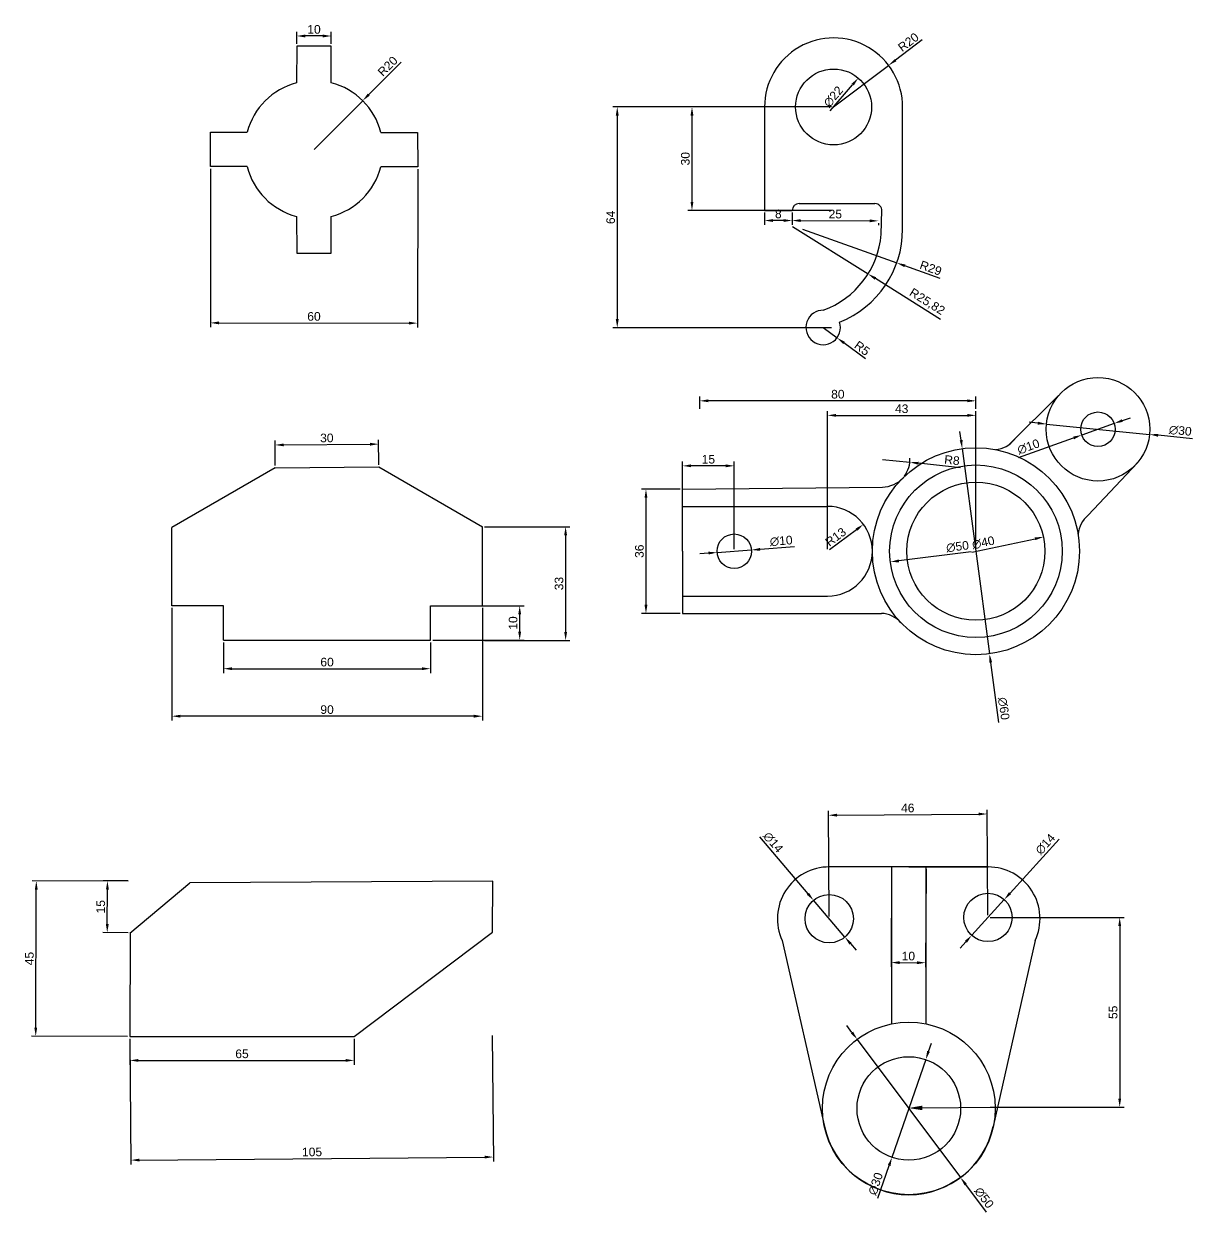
# Model space of a CAD drawing. Header units: millimetres. Extents: x 11680 to 12987, y 5009 to 5634.
# Drawn here: x 12063.1 to 12401.8, y 5283.5 to 5627.9 of the extents above; entities that cross this region are included whole.
import ezdxf
from ezdxf import colors
from ezdxf.entities.mleader import LeaderData, LeaderLine
from ezdxf.math import Vec2, Vec3

# ---------------------------------------------------------------- set-up
doc = ezdxf.new("R2010")
doc.units = ezdxf.units.MM
doc.styles.get("Standard").update_dxf_attribs({"font": 'arial.ttf'})
doc.dimstyles.new('ISO-25', dxfattribs={"dimtxt": 2.5, "dimasz": 2.5, "dimexe": 1.25, "dimexo": 0.625, "dimtad": 1, "dimtxsty": 'Standard', "dimcen": 2.5, "dimadec": 0, "dimazin": 0, "dimtfac": 1, "dimtmove": 0, "dimatfit": 3, "dimfxl": 1, "dimarcsym": 0})

# ---------------------------------------------------------------- blocks, each defined once
blk = doc.blocks.new('*D53')
at = {"color": 0, "lineweight": -2, "transparency": 16777216}
for p, q in [((12142.13, 5622.06), (12142.13, 5625.62)), ((12152.13, 5622.06), (12152.13, 5625.62)), ((12149.63, 5624.37), (12144.63, 5624.37))]:
    blk.add_line(p, q, dxfattribs=at)
at = {"color": 0, "transparency": 16777216}
for points in [[(12144.63, 5624.78), (12144.63, 5623.95), (12142.13, 5624.37)], [(12149.63, 5624.78), (12149.63, 5623.95), (12152.13, 5624.37)]]:
    blk.add_solid(points, dxfattribs=at)
at = {"layer": 'Defpoints', "color": 0, "transparency": 16777216}
for p in [(12142.13, 5624.37), (12142.13, 5621.44), (12152.13, 5621.44)]:
    blk.add_point(p, dxfattribs=at)
at = {"color": 0, "transparency": 16777216, "insert": (12147.13, 5626.27), "char_height": 2.5, "attachment_point": 5}
blk.add_mtext('10', dxfattribs=at)
blk = doc.blocks.new('*D54')
at = {"color": 0, "lineweight": -2, "transparency": 16777216}
for p, q in [((12117.17, 5585.88), (12117.11, 5539.97)), ((12177.17, 5585.81), (12177.11, 5539.9)), ((12119.62, 5541.22), (12174.62, 5541.16))]:
    blk.add_line(p, q, dxfattribs=at)
at = {"color": 0, "transparency": 16777216}
for points in [[(12119.62, 5541.64), (12119.62, 5540.8), (12117.12, 5541.22)], [(12174.62, 5541.57), (12174.62, 5540.74), (12177.12, 5541.15)]]:
    blk.add_solid(points, dxfattribs=at)
at = {"layer": 'Defpoints', "color": 0, "transparency": 16777216}
for p in [(12117.17, 5586.51), (12177.17, 5586.44), (12177.12, 5541.15)]:
    blk.add_point(p, dxfattribs=at)
at = {"color": 0, "transparency": 16777216, "insert": (12147.12, 5543.09), "char_height": 2.5, "attachment_point": 5, "rotation": 359.9339}
blk.add_mtext('60', dxfattribs=at)
blk = doc.blocks.new('*D55')
at = {"color": 0, "lineweight": -2, "transparency": 16777216}
for p, q in [((12172.36, 5616.82), (12162.99, 5607.4)), ((12147.13, 5591.44), (12161.23, 5605.62))]:
    blk.add_line(p, q, dxfattribs=at)
at = {"color": 0, "transparency": 16777216}
blk.add_solid([(12162.7, 5607.69), (12163.29, 5607.1), (12161.23, 5605.62)], dxfattribs=at)
at = {"layer": 'Defpoints', "color": 0, "transparency": 16777216}
for p in [(12161.23, 5605.62), (12147.13, 5591.44)]:
    blk.add_point(p, dxfattribs=at)
at = {"color": 0, "transparency": 16777216, "insert": (12168.47, 5615.6), "char_height": 2.5, "attachment_point": 5, "rotation": 45.1707}
blk.add_mtext('R20', dxfattribs=at)
blk = doc.blocks.new('*D56')
at = {"color": 0, "lineweight": -2, "transparency": 16777216}
for p, q in [((12294.63, 5539.9), (12298.64, 5536.91)), ((12306.91, 5530.76), (12300.65, 5535.42))]:
    blk.add_line(p, q, dxfattribs=at)
at = {"color": 0, "transparency": 16777216}
blk.add_solid([(12300.9, 5535.75), (12300.4, 5535.08), (12298.64, 5536.91)], dxfattribs=at)
at = {"layer": 'Defpoints', "color": 0, "transparency": 16777216}
for p in [(12294.63, 5539.9), (12298.64, 5536.91)]:
    blk.add_point(p, dxfattribs=at)
at = {"color": 0, "transparency": 16777216, "insert": (12305.91, 5533.86), "char_height": 2.5, "attachment_point": 5, "rotation": 323.3467}
blk.add_mtext('R5', dxfattribs=at)
blk = doc.blocks.new('*D57')
at = {"color": 0, "lineweight": -2, "transparency": 16777216}
blk.add_line((12296.64, 5602.64), (12303.15, 5610.26), dxfattribs=at)
at = {"color": 0, "transparency": 16777216}
blk.add_solid([(12302.84, 5610.53), (12303.47, 5609.99), (12304.78, 5612.17)], dxfattribs=at)
at = {"layer": 'Defpoints', "color": 0, "transparency": 16777216}
for p in [(12304.78, 5612.17), (12290.49, 5595.44)]:
    blk.add_point(p, dxfattribs=at)
at = {"color": 0, "transparency": 16777216, "insert": (12297.59, 5606.78), "char_height": 2.5, "attachment_point": 5, "rotation": 49.4983}
blk.add_mtext('∅22', dxfattribs=at)
blk = doc.blocks.new('*D58')
at = {"color": 0, "lineweight": -2, "transparency": 16777216}
for p, q in [((12323.33, 5623.23), (12315.58, 5617.37)), ((12297.63, 5603.8), (12313.59, 5615.86))]:
    blk.add_line(p, q, dxfattribs=at)
at = {"color": 0, "transparency": 16777216}
blk.add_solid([(12315.33, 5617.7), (12315.83, 5617.04), (12313.59, 5615.86)], dxfattribs=at)
at = {"layer": 'Defpoints', "color": 0, "transparency": 16777216}
for p in [(12313.59, 5615.86), (12297.63, 5603.8)]:
    blk.add_point(p, dxfattribs=at)
at = {"color": 0, "transparency": 16777216, "insert": (12319.31, 5622.57), "char_height": 2.5, "attachment_point": 5, "rotation": 37.0935}
blk.add_mtext('R20', dxfattribs=at)
blk = doc.blocks.new('*D59')
at = {"color": 0, "lineweight": -2, "transparency": 16777216}
for p, q in [((12297.01, 5603.8), (12255.37, 5603.8)), ((12256.62, 5601.3), (12256.62, 5576.3)), ((12297.01, 5573.8), (12255.37, 5573.8))]:
    blk.add_line(p, q, dxfattribs=at)
at = {"color": 0, "transparency": 16777216}
for points in [[(12256.2, 5601.3), (12257.03, 5601.3), (12256.62, 5603.8)], [(12256.2, 5576.3), (12257.03, 5576.3), (12256.62, 5573.8)]]:
    blk.add_solid(points, dxfattribs=at)
at = {"layer": 'Defpoints', "color": 0, "transparency": 16777216}
for p in [(12297.63, 5603.8), (12256.62, 5573.8), (12297.63, 5573.8)]:
    blk.add_point(p, dxfattribs=at)
at = {"color": 0, "transparency": 16777216, "insert": (12254.71, 5588.8), "char_height": 2.5, "attachment_point": 5, "rotation": 90}
blk.add_mtext('30', dxfattribs=at)
blk = doc.blocks.new('*D60')
at = {"color": 0, "lineweight": -2, "transparency": 16777216}
for p, q in [((12297.01, 5603.8), (12233.72, 5603.8)), ((12234.97, 5601.3), (12234.97, 5542.3)), ((12297.01, 5539.8), (12233.72, 5539.8))]:
    blk.add_line(p, q, dxfattribs=at)
at = {"color": 0, "transparency": 16777216}
for points in [[(12234.55, 5601.3), (12235.39, 5601.3), (12234.97, 5603.8)], [(12234.55, 5542.3), (12235.39, 5542.3), (12234.97, 5539.8)]]:
    blk.add_solid(points, dxfattribs=at)
at = {"layer": 'Defpoints', "color": 0, "transparency": 16777216}
for p in [(12297.63, 5603.8), (12234.97, 5539.8), (12297.63, 5539.8)]:
    blk.add_point(p, dxfattribs=at)
at = {"color": 0, "transparency": 16777216, "insert": (12233.07, 5571.8), "char_height": 2.5, "attachment_point": 5, "rotation": 90}
blk.add_mtext('64', dxfattribs=at)
blk = doc.blocks.new('*D61')
at = {"color": 0, "lineweight": -2, "transparency": 16777216}
for p, q in [((12277.63, 5573.18), (12277.63, 5569.63)), ((12285.63, 5573.18), (12285.63, 5569.63)), ((12283.13, 5570.88), (12280.13, 5570.88))]:
    blk.add_line(p, q, dxfattribs=at)
at = {"color": 0, "transparency": 16777216}
for points in [[(12280.13, 5571.3), (12280.13, 5570.47), (12277.63, 5570.88)], [(12283.13, 5571.3), (12283.13, 5570.47), (12285.63, 5570.88)]]:
    blk.add_solid(points, dxfattribs=at)
at = {"layer": 'Defpoints', "color": 0, "transparency": 16777216}
for p in [(12277.63, 5573.8), (12285.63, 5573.8), (12277.63, 5570.88)]:
    blk.add_point(p, dxfattribs=at)
at = {"color": 0, "transparency": 16777216, "insert": (12281.63, 5572.79), "char_height": 2.5, "attachment_point": 5}
blk.add_mtext('8', dxfattribs=at)
blk = doc.blocks.new('*D62')
at = {"color": 0, "lineweight": -2, "transparency": 16777216}
for p, q in [((12285.63, 5570.26), (12285.63, 5569.63)), ((12288.13, 5570.87), (12308.13, 5570.8)), ((12310.63, 5570.16), (12310.63, 5569.54))]:
    blk.add_line(p, q, dxfattribs=at)
at = {"color": 0, "transparency": 16777216}
for points in [[(12288.14, 5571.29), (12288.13, 5570.46), (12285.63, 5570.88)], [(12308.14, 5571.21), (12308.13, 5570.38), (12310.63, 5570.79)]]:
    blk.add_solid(points, dxfattribs=at)
at = {"layer": 'Defpoints', "color": 0, "transparency": 16777216}
for p in [(12285.63, 5570.88), (12310.63, 5570.79), (12310.63, 5570.79)]:
    blk.add_point(p, dxfattribs=at)
at = {"color": 0, "transparency": 16777216, "insert": (12298.14, 5572.74), "char_height": 2.5, "attachment_point": 5, "rotation": 359.7759}
blk.add_mtext('25', dxfattribs=at)
blk = doc.blocks.new('*D63')
at = {"color": 0, "lineweight": -2, "transparency": 16777216}
for p, q in [((12288.62, 5568.37), (12315.93, 5558.61)), ((12328.55, 5554.09), (12318.28, 5557.77))]:
    blk.add_line(p, q, dxfattribs=at)
at = {"color": 0, "transparency": 16777216}
blk.add_solid([(12318.42, 5558.16), (12318.14, 5557.37), (12315.93, 5558.61)], dxfattribs=at)
at = {"layer": 'Defpoints', "color": 0, "transparency": 16777216}
for p in [(12288.62, 5568.37), (12315.93, 5558.61)]:
    blk.add_point(p, dxfattribs=at)
at = {"color": 0, "transparency": 16777216, "insert": (12325.79, 5557.1), "char_height": 2.5, "attachment_point": 5, "rotation": 340.3213}
blk.add_mtext('R29', dxfattribs=at)
blk = doc.blocks.new('*D64')
at = {"color": 0, "lineweight": -2, "transparency": 16777216}
for p, q in [((12285.74, 5569.12), (12307.62, 5555.41)), ((12328.65, 5542.24), (12309.74, 5554.08))]:
    blk.add_line(p, q, dxfattribs=at)
at = {"color": 0, "transparency": 16777216}
blk.add_solid([(12309.96, 5554.44), (12309.52, 5553.73), (12307.62, 5555.41)], dxfattribs=at)
at = {"layer": 'Defpoints', "color": 0, "transparency": 16777216}
for p in [(12285.74, 5569.12), (12307.62, 5555.41)]:
    blk.add_point(p, dxfattribs=at)
at = {"color": 0, "transparency": 16777216, "insert": (12324.67, 5547.25), "char_height": 2.5, "attachment_point": 5, "rotation": 327.9394}
blk.add_mtext('R25,82', dxfattribs=at)
blk = doc.blocks.new('*D65')
at = {"color": 0, "lineweight": -2, "transparency": 16777216}
for p, q in [((12135.9, 5499.87), (12135.85, 5507.09)), ((12138.36, 5505.86), (12163.36, 5506.06)), ((12165.9, 5500.11), (12165.85, 5507.33))]:
    blk.add_line(p, q, dxfattribs=at)
at = {"color": 0, "transparency": 16777216}
for points in [[(12138.35, 5506.27), (12138.36, 5505.44), (12135.86, 5505.84)], [(12163.35, 5506.47), (12163.36, 5505.64), (12165.86, 5506.08)]]:
    blk.add_solid(points, dxfattribs=at)
at = {"layer": 'Defpoints', "color": 0, "transparency": 16777216}
for p in [(12165.86, 5506.08), (12135.91, 5499.24), (12165.91, 5499.48)]:
    blk.add_point(p, dxfattribs=at)
at = {"color": 0, "transparency": 16777216, "insert": (12150.84, 5507.86), "char_height": 2.5, "attachment_point": 5, "rotation": 0.4589}
blk.add_mtext('30', dxfattribs=at)
blk = doc.blocks.new('*D66')
at = {"color": 0, "lineweight": -2, "transparency": 16777216}
for p, q in [((12120.91, 5448.62), (12120.91, 5439.75)), ((12180.91, 5448.62), (12180.91, 5439.75)), ((12123.41, 5441), (12178.41, 5441))]:
    blk.add_line(p, q, dxfattribs=at)
at = {"color": 0, "transparency": 16777216}
for points in [[(12123.41, 5441.41), (12123.41, 5440.58), (12120.91, 5441)], [(12178.41, 5441.41), (12178.41, 5440.58), (12180.91, 5441)]]:
    blk.add_solid(points, dxfattribs=at)
at = {"layer": 'Defpoints', "color": 0, "transparency": 16777216}
for p in [(12120.91, 5449.24), (12180.91, 5449.24), (12180.91, 5441)]:
    blk.add_point(p, dxfattribs=at)
at = {"color": 0, "transparency": 16777216, "insert": (12150.91, 5442.9), "char_height": 2.5, "attachment_point": 5}
blk.add_mtext('60', dxfattribs=at)
blk = doc.blocks.new('*D67')
at = {"color": 0, "lineweight": -2, "transparency": 16777216}
for p, q in [((12105.91, 5458.62), (12105.91, 5425.98)), ((12195.91, 5458.62), (12195.91, 5425.98)), ((12193.41, 5427.23), (12108.41, 5427.23))]:
    blk.add_line(p, q, dxfattribs=at)
at = {"color": 0, "transparency": 16777216}
for points in [[(12108.41, 5427.65), (12108.41, 5426.82), (12105.91, 5427.23)], [(12193.41, 5427.65), (12193.41, 5426.82), (12195.91, 5427.23)]]:
    blk.add_solid(points, dxfattribs=at)
at = {"layer": 'Defpoints', "color": 0, "transparency": 16777216}
for p in [(12105.91, 5459.24), (12195.91, 5459.24), (12105.91, 5427.23)]:
    blk.add_point(p, dxfattribs=at)
at = {"color": 0, "transparency": 16777216, "insert": (12150.91, 5429.13), "char_height": 2.5, "attachment_point": 5}
blk.add_mtext('90', dxfattribs=at)
blk = doc.blocks.new('*D68')
at = {"color": 0, "lineweight": -2, "transparency": 16777216}
for p, q in [((12181.53, 5459.24), (12207.96, 5459.24)), ((12206.71, 5451.74), (12206.71, 5456.74)), ((12181.53, 5449.24), (12207.96, 5449.24))]:
    blk.add_line(p, q, dxfattribs=at)
at = {"color": 0, "transparency": 16777216}
for points in [[(12206.29, 5456.74), (12207.12, 5456.74), (12206.71, 5459.24)], [(12206.29, 5451.74), (12207.12, 5451.74), (12206.71, 5449.24)]]:
    blk.add_solid(points, dxfattribs=at)
at = {"layer": 'Defpoints', "color": 0, "transparency": 16777216}
for p in [(12180.91, 5459.24), (12206.71, 5459.24), (12180.91, 5449.24)]:
    blk.add_point(p, dxfattribs=at)
at = {"color": 0, "transparency": 16777216, "insert": (12204.81, 5454.24), "char_height": 2.5, "attachment_point": 5, "rotation": 90}
blk.add_mtext('10', dxfattribs=at)
blk = doc.blocks.new('*D69')
at = {"color": 0, "lineweight": -2, "transparency": 16777216}
for p, q in [((12196.53, 5482.16), (12221.27, 5482.16)), ((12220.02, 5479.66), (12220.02, 5451.66)), ((12196.53, 5449.16), (12221.27, 5449.16))]:
    blk.add_line(p, q, dxfattribs=at)
at = {"color": 0, "transparency": 16777216}
for points in [[(12219.6, 5479.66), (12220.43, 5479.66), (12220.02, 5482.16)], [(12219.6, 5451.66), (12220.43, 5451.66), (12220.02, 5449.16)]]:
    blk.add_solid(points, dxfattribs=at)
at = {"layer": 'Defpoints', "color": 0, "transparency": 16777216}
for p in [(12195.91, 5482.16), (12195.91, 5449.16), (12220.02, 5449.16)]:
    blk.add_point(p, dxfattribs=at)
at = {"color": 0, "transparency": 16777216, "insert": (12218.11, 5465.66), "char_height": 2.5, "attachment_point": 5, "rotation": 90}
blk.add_mtext('33', dxfattribs=at)
blk = doc.blocks.new('*D70')
at = {"color": 0, "lineweight": -2, "transparency": 16777216}
for p, q in [((12261.39, 5474.49), (12258.89, 5474.31)), ((12263.88, 5474.68), (12273.85, 5475.41)), ((12286.36, 5476.32), (12276.35, 5475.59))]:
    blk.add_line(p, q, dxfattribs=at)
at = {"color": 0, "transparency": 16777216}
for points in [[(12261.36, 5474.91), (12261.42, 5474.08), (12263.88, 5474.68)], [(12276.32, 5476), (12276.38, 5475.17), (12273.85, 5475.41)]]:
    blk.add_solid(points, dxfattribs=at)
at = {"layer": 'Defpoints', "color": 0, "transparency": 16777216}
for p in [(12263.88, 5474.68), (12273.85, 5475.41)]:
    blk.add_point(p, dxfattribs=at)
at = {"color": 0, "transparency": 16777216, "insert": (12282.46, 5478.01), "char_height": 2.5, "attachment_point": 5, "rotation": 4.186}
blk.add_mtext('∅10', dxfattribs=at)
blk = doc.blocks.new('*D71')
at = {"color": 0, "lineweight": -2, "transparency": 16777216}
blk.add_line((12296.49, 5475.5), (12304.29, 5481.31), dxfattribs=at)
at = {"color": 0, "transparency": 16777216}
blk.add_solid([(12304.04, 5481.65), (12304.54, 5480.98), (12306.29, 5482.81)], dxfattribs=at)
at = {"layer": 'Defpoints', "color": 0, "transparency": 16777216}
for p in [(12306.29, 5482.81), (12295.87, 5475.04)]:
    blk.add_point(p, dxfattribs=at)
at = {"color": 0, "transparency": 16777216, "insert": (12298.25, 5479.19), "char_height": 2.5, "attachment_point": 5, "rotation": 36.6755}
blk.add_mtext('R13', dxfattribs=at)
blk = doc.blocks.new('*D72')
at = {"color": 0, "lineweight": -2, "transparency": 16777216}
for p, q in [((12253.24, 5493.04), (12242.04, 5493.04)), ((12243.29, 5490.54), (12243.29, 5459.54)), ((12253.24, 5457.04), (12242.04, 5457.04))]:
    blk.add_line(p, q, dxfattribs=at)
at = {"color": 0, "transparency": 16777216}
for points in [[(12242.87, 5490.54), (12243.71, 5490.54), (12243.29, 5493.04)], [(12242.87, 5459.54), (12243.71, 5459.54), (12243.29, 5457.04)]]:
    blk.add_solid(points, dxfattribs=at)
at = {"layer": 'Defpoints', "color": 0, "transparency": 16777216}
for p in [(12253.87, 5493.04), (12243.29, 5457.04), (12253.87, 5457.04)]:
    blk.add_point(p, dxfattribs=at)
at = {"color": 0, "transparency": 16777216, "insert": (12241.39, 5475.04), "char_height": 2.5, "attachment_point": 5, "rotation": 90}
blk.add_mtext('36', dxfattribs=at)
blk = doc.blocks.new('*D73')
at = {"color": 0, "lineweight": -2, "transparency": 16777216}
blk.add_line((12337.71, 5474.8), (12355.99, 5478.66), dxfattribs=at)
at = {"color": 0, "transparency": 16777216}
blk.add_solid([(12355.9, 5479.07), (12356.08, 5478.25), (12358.43, 5479.18)], dxfattribs=at)
at = {"layer": 'Defpoints', "color": 0, "transparency": 16777216}
for p in [(12358.43, 5479.18), (12319.3, 5470.9)]:
    blk.add_point(p, dxfattribs=at)
at = {"color": 0, "transparency": 16777216, "insert": (12341, 5477.51), "char_height": 2.5, "attachment_point": 5, "rotation": 11.9372}
blk.add_mtext('∅40', dxfattribs=at)
blk = doc.blocks.new('*D74')
at = {"color": 0, "lineweight": -2, "transparency": 16777216}
blk.add_line((12337.52, 5474.87), (12316.54, 5472.25), dxfattribs=at)
at = {"color": 0, "transparency": 16777216}
blk.add_solid([(12316.49, 5472.66), (12316.59, 5471.83), (12314.06, 5471.94)], dxfattribs=at)
at = {"layer": 'Defpoints', "color": 0, "transparency": 16777216}
for p in [(12363.67, 5478.14), (12314.06, 5471.94)]:
    blk.add_point(p, dxfattribs=at)
at = {"color": 0, "transparency": 16777216, "insert": (12333.54, 5476.36), "char_height": 2.5, "attachment_point": 5, "rotation": 7.1309}
blk.add_mtext('∅50', dxfattribs=at)
blk = doc.blocks.new('*D75')
at = {"color": 0, "lineweight": -2, "transparency": 16777216}
for p, q in [((12334.58, 5507.26), (12334.25, 5509.74)), ((12334.91, 5504.78), (12342.82, 5445.3)), ((12345.46, 5425.45), (12343.15, 5442.82))]:
    blk.add_line(p, q, dxfattribs=at)
at = {"color": 0, "transparency": 16777216}
for points in [[(12335, 5507.31), (12334.17, 5507.2), (12334.91, 5504.78)], [(12343.56, 5442.88), (12342.74, 5442.77), (12342.82, 5445.3)]]:
    blk.add_solid(points, dxfattribs=at)
at = {"layer": 'Defpoints', "color": 0, "transparency": 16777216}
for p in [(12334.91, 5504.78), (12342.82, 5445.3)]:
    blk.add_point(p, dxfattribs=at)
at = {"color": 0, "transparency": 16777216, "insert": (12346.92, 5429.45), "char_height": 2.5, "attachment_point": 5, "rotation": 277.5751}
blk.add_mtext('∅60', dxfattribs=at)
blk = doc.blocks.new('*D76')
at = {"color": 0, "lineweight": -2, "transparency": 16777216}
for p, q in [((12311.76, 5501.65), (12319.71, 5500.81)), ((12334.37, 5499.25), (12322.2, 5500.54))]:
    blk.add_line(p, q, dxfattribs=at)
blk.add_arc((12311.76, 5501.65), 8, 322.9321, 2.8874, dxfattribs=at)
at = {"color": 0, "transparency": 16777216}
blk.add_solid([(12322.24, 5500.96), (12322.16, 5500.13), (12319.71, 5500.81)], dxfattribs=at)
at = {"layer": 'Defpoints', "color": 0, "transparency": 16777216}
for p in [(12311.76, 5501.65), (12319.71, 5500.81)]:
    blk.add_point(p, dxfattribs=at)
at = {"color": 0, "transparency": 16777216, "insert": (12331.94, 5501.42), "char_height": 2.5, "attachment_point": 5, "rotation": 353.9349}
blk.add_mtext('R8', dxfattribs=at)
blk = doc.blocks.new('*D77')
at = {"color": 0, "lineweight": -2, "transparency": 16777216}
for p, q in [((12253.87, 5475.67), (12253.87, 5501.04)), ((12268.87, 5475.67), (12268.87, 5501.04)), ((12266.37, 5499.79), (12256.37, 5499.79))]:
    blk.add_line(p, q, dxfattribs=at)
at = {"color": 0, "transparency": 16777216}
for points in [[(12256.37, 5500.21), (12256.37, 5499.38), (12253.87, 5499.79)], [(12266.37, 5500.21), (12266.37, 5499.38), (12268.87, 5499.79)]]:
    blk.add_solid(points, dxfattribs=at)
at = {"layer": 'Defpoints', "color": 0, "transparency": 16777216}
for p in [(12253.87, 5499.79), (12253.87, 5475.04), (12268.87, 5475.04)]:
    blk.add_point(p, dxfattribs=at)
at = {"color": 0, "transparency": 16777216, "insert": (12261.37, 5501.69), "char_height": 2.5, "attachment_point": 5}
blk.add_mtext('15', dxfattribs=at)
blk = doc.blocks.new('*D78')
at = {"color": 0, "lineweight": -2, "transparency": 16777216}
for p, q in [((12295.87, 5475.67), (12295.87, 5515.67)), ((12338.87, 5475.67), (12338.87, 5515.67)), ((12298.37, 5514.42), (12336.37, 5514.42))]:
    blk.add_line(p, q, dxfattribs=at)
at = {"color": 0, "transparency": 16777216}
for points in [[(12298.37, 5514.83), (12298.37, 5514), (12295.87, 5514.42)], [(12336.37, 5514.83), (12336.37, 5514), (12338.87, 5514.42)]]:
    blk.add_solid(points, dxfattribs=at)
at = {"layer": 'Defpoints', "color": 0, "transparency": 16777216}
for p in [(12338.87, 5514.42), (12295.87, 5475.04), (12338.87, 5475.04)]:
    blk.add_point(p, dxfattribs=at)
at = {"color": 0, "transparency": 16777216, "insert": (12317.37, 5516.32), "char_height": 2.5, "attachment_point": 5}
blk.add_mtext('43', dxfattribs=at)
blk = doc.blocks.new('*D79')
at = {"color": 0, "lineweight": -2, "transparency": 16777216}
for p, q in [((12258.87, 5516.29), (12258.87, 5519.88)), ((12336.37, 5518.63), (12261.37, 5518.63)), ((12338.87, 5516.29), (12338.87, 5519.88))]:
    blk.add_line(p, q, dxfattribs=at)
at = {"color": 0, "transparency": 16777216}
for points in [[(12261.37, 5519.05), (12261.37, 5518.22), (12258.87, 5518.63)], [(12336.37, 5519.05), (12336.37, 5518.22), (12338.87, 5518.63)]]:
    blk.add_solid(points, dxfattribs=at)
at = {"layer": 'Defpoints', "color": 0, "transparency": 16777216}
for p in [(12258.87, 5518.63), (12258.87, 5515.67), (12338.87, 5515.67)]:
    blk.add_point(p, dxfattribs=at)
at = {"color": 0, "transparency": 16777216, "insert": (12298.87, 5520.54), "char_height": 2.5, "attachment_point": 5}
blk.add_mtext('80', dxfattribs=at)
blk = doc.blocks.new('*D80')
at = {"color": 0, "lineweight": -2, "transparency": 16777216}
for p, q in [((12378.93, 5512.07), (12369.51, 5508.72)), ((12381.29, 5512.91), (12383.64, 5513.75)), ((12351.2, 5502.2), (12367.16, 5507.88))]:
    blk.add_line(p, q, dxfattribs=at)
at = {"color": 0, "transparency": 16777216}
for points in [[(12381.15, 5513.3), (12381.43, 5512.52), (12378.93, 5512.07)], [(12367.02, 5508.27), (12367.3, 5507.49), (12369.51, 5508.72)]]:
    blk.add_solid(points, dxfattribs=at)
at = {"layer": 'Defpoints', "color": 0, "transparency": 16777216}
for p in [(12378.93, 5512.07), (12369.51, 5508.72)]:
    blk.add_point(p, dxfattribs=at)
at = {"color": 0, "transparency": 16777216, "insert": (12354.09, 5505.32), "char_height": 2.5, "attachment_point": 5, "rotation": 19.5993}
blk.add_mtext('∅10', dxfattribs=at)
blk = doc.blocks.new('*D81')
at = {"color": 0, "lineweight": -2, "transparency": 16777216}
for p, q in [((12356.81, 5512.15), (12354.32, 5512.4)), ((12359.3, 5511.9), (12389.15, 5508.89)), ((12401.63, 5507.63), (12391.63, 5508.64))]:
    blk.add_line(p, q, dxfattribs=at)
at = {"color": 0, "transparency": 16777216}
for points in [[(12356.85, 5512.57), (12356.77, 5511.74), (12359.3, 5511.9)], [(12391.68, 5509.05), (12391.59, 5508.23), (12389.15, 5508.89)]]:
    blk.add_solid(points, dxfattribs=at)
at = {"layer": 'Defpoints', "color": 0, "transparency": 16777216}
for p in [(12359.3, 5511.9), (12389.15, 5508.89)]:
    blk.add_point(p, dxfattribs=at)
at = {"color": 0, "transparency": 16777216, "insert": (12398.07, 5509.97), "char_height": 2.5, "attachment_point": 5, "rotation": 354.2396}
blk.add_mtext('∅30', dxfattribs=at)
blk = doc.blocks.new('*D82')
at = {"color": 0, "lineweight": -2, "transparency": 16777216}
for p, q in [((12093.77, 5333.76), (12093.77, 5326.22)), ((12158.77, 5333.76), (12158.77, 5326.22)), ((12096.27, 5327.47), (12156.27, 5327.47))]:
    blk.add_line(p, q, dxfattribs=at)
at = {"color": 0, "transparency": 16777216}
for points in [[(12096.27, 5327.88), (12096.27, 5327.05), (12093.77, 5327.47)], [(12156.27, 5327.88), (12156.27, 5327.05), (12158.77, 5327.47)]]:
    blk.add_solid(points, dxfattribs=at)
at = {"layer": 'Defpoints', "color": 0, "transparency": 16777216}
for p in [(12093.77, 5334.38), (12158.77, 5334.38), (12158.77, 5327.47)]:
    blk.add_point(p, dxfattribs=at)
at = {"color": 0, "transparency": 16777216, "insert": (12126.27, 5329.37), "char_height": 2.5, "attachment_point": 5}
blk.add_mtext('65', dxfattribs=at)
blk = doc.blocks.new('*D83')
at = {"color": 0, "lineweight": -2, "transparency": 16777216}
for p, q in [((12093.77, 5333.76), (12094.08, 5297.32)), ((12198.77, 5334.66), (12199.08, 5298.22)), ((12096.57, 5298.6), (12196.57, 5299.45))]:
    blk.add_line(p, q, dxfattribs=at)
at = {"color": 0, "transparency": 16777216}
for points in [[(12096.57, 5299.01), (12096.58, 5298.18), (12094.07, 5298.57)], [(12196.57, 5299.87), (12196.57, 5299.04), (12199.07, 5299.47)]]:
    blk.add_solid(points, dxfattribs=at)
at = {"layer": 'Defpoints', "color": 0, "transparency": 16777216}
for p in [(12093.77, 5334.38), (12198.76, 5335.28), (12199.07, 5299.47)]:
    blk.add_point(p, dxfattribs=at)
at = {"color": 0, "transparency": 16777216, "insert": (12146.56, 5300.93), "char_height": 2.5, "attachment_point": 5, "rotation": 0.4905}
blk.add_mtext('105', dxfattribs=at)
blk = doc.blocks.new('*D84')
at = {"color": 0, "lineweight": -2, "transparency": 16777216}
for p, q in [((12093.32, 5379.38), (12065.44, 5379.49)), ((12066.52, 5336.99), (12066.68, 5376.99)), ((12093.14, 5334.39), (12065.26, 5334.49))]:
    blk.add_line(p, q, dxfattribs=at)
at = {"color": 0, "transparency": 16777216}
for points in [[(12066.26, 5376.99), (12067.09, 5376.99), (12066.69, 5379.49)], [(12066.11, 5336.99), (12066.94, 5336.99), (12066.51, 5334.49)]]:
    blk.add_solid(points, dxfattribs=at)
at = {"layer": 'Defpoints', "color": 0, "transparency": 16777216}
for p in [(12066.69, 5379.49), (12093.94, 5379.38), (12093.77, 5334.38)]:
    blk.add_point(p, dxfattribs=at)
at = {"color": 0, "transparency": 16777216, "insert": (12064.7, 5356.99), "char_height": 2.5, "attachment_point": 5, "rotation": 89.7794}
blk.add_mtext('45', dxfattribs=at)
blk = doc.blocks.new('*D85')
at = {"color": 0, "lineweight": -2, "transparency": 16777216}
for p, q in [((12093.32, 5379.48), (12086.04, 5379.51)), ((12087.24, 5367.01), (12087.28, 5377.01)), ((12093.26, 5364.48), (12085.98, 5364.51))]:
    blk.add_line(p, q, dxfattribs=at)
at = {"color": 0, "transparency": 16777216}
for points in [[(12086.86, 5377.01), (12087.7, 5377), (12087.29, 5379.51)], [(12086.82, 5367.01), (12087.66, 5367), (12087.23, 5364.51)]]:
    blk.add_solid(points, dxfattribs=at)
at = {"layer": 'Defpoints', "color": 0, "transparency": 16777216}
for p in [(12087.29, 5379.51), (12093.94, 5379.48), (12093.88, 5364.48)]:
    blk.add_point(p, dxfattribs=at)
at = {"color": 0, "transparency": 16777216, "insert": (12085.36, 5372.01), "char_height": 2.5, "attachment_point": 5, "rotation": 89.7794}
blk.add_mtext('15', dxfattribs=at)
blk = doc.blocks.new('*D87')
at = {"color": 0, "lineweight": -2, "transparency": 16777216}
for p, q in [((12302.97, 5335.57), (12301.48, 5337.58)), ((12304.47, 5333.57), (12334.4, 5293.52)), ((12341.91, 5283.47), (12335.9, 5291.52))]:
    blk.add_line(p, q, dxfattribs=at)
at = {"color": 0, "transparency": 16777216}
for points in [[(12303.31, 5335.82), (12302.64, 5335.32), (12304.47, 5333.57)], [(12336.23, 5291.77), (12335.56, 5291.27), (12334.4, 5293.52)]]:
    blk.add_solid(points, dxfattribs=at)
at = {"layer": 'Defpoints', "color": 0, "transparency": 16777216}
for p in [(12304.47, 5333.57), (12334.4, 5293.52)]:
    blk.add_point(p, dxfattribs=at)
at = {"color": 0, "transparency": 16777216, "insert": (12341.23, 5287.67), "char_height": 2.5, "attachment_point": 5, "rotation": 306.7717}
blk.add_mtext('∅50', dxfattribs=at)
blk = doc.blocks.new('*D88')
at = {"color": 0, "lineweight": -2, "transparency": 16777216}
for p, q in [((12342.99, 5368.91), (12381.77, 5368.91)), ((12380.52, 5366.41), (12380.52, 5316.41)), ((12342.99, 5313.91), (12381.77, 5313.91))]:
    blk.add_line(p, q, dxfattribs=at)
at = {"color": 0, "transparency": 16777216}
for points in [[(12380.1, 5366.41), (12380.93, 5366.41), (12380.52, 5368.91)], [(12380.1, 5316.41), (12380.93, 5316.41), (12380.52, 5313.91)]]:
    blk.add_solid(points, dxfattribs=at)
at = {"layer": 'Defpoints', "color": 0, "transparency": 16777216}
for p in [(12342.37, 5368.91), (12342.37, 5313.91), (12380.52, 5313.91)]:
    blk.add_point(p, dxfattribs=at)
at = {"color": 0, "transparency": 16777216, "insert": (12378.62, 5341.41), "char_height": 2.5, "attachment_point": 5, "rotation": 90}
blk.add_mtext('55', dxfattribs=at)
blk = doc.blocks.new('*D89')
at = {"color": 0, "lineweight": -2, "transparency": 16777216}
for p, q in [((12325.14, 5330.09), (12325.96, 5332.45)), ((12324.33, 5327.73), (12314.55, 5299.36)), ((12310.46, 5287.51), (12313.73, 5297))]:
    blk.add_line(p, q, dxfattribs=at)
at = {"color": 0, "transparency": 16777216}
for points in [[(12324.75, 5330.23), (12325.53, 5329.95), (12324.33, 5327.73)], [(12313.34, 5297.14), (12314.12, 5296.87), (12314.55, 5299.36)]]:
    blk.add_solid(points, dxfattribs=at)
at = {"layer": 'Defpoints', "color": 0, "transparency": 16777216}
for p in [(12324.33, 5327.73), (12314.55, 5299.36)]:
    blk.add_point(p, dxfattribs=at)
at = {"color": 0, "transparency": 16777216, "insert": (12309.82, 5291.72), "char_height": 2.5, "attachment_point": 5, "rotation": 70.9727}
blk.add_mtext('∅30', dxfattribs=at)
blk = doc.blocks.new('*D90')
at = {"color": 0, "lineweight": -2, "transparency": 16777216}
for p, q in [((12314.43, 5382.97), (12314.28, 5354.58)), ((12324.43, 5382.92), (12324.28, 5354.53)), ((12316.79, 5355.82), (12321.79, 5355.79))]:
    blk.add_line(p, q, dxfattribs=at)
at = {"color": 0, "transparency": 16777216}
for points in [[(12316.79, 5356.23), (12316.78, 5355.4), (12314.29, 5355.83)], [(12321.79, 5356.21), (12321.78, 5355.37), (12324.29, 5355.78)]]:
    blk.add_solid(points, dxfattribs=at)
at = {"layer": 'Defpoints', "color": 0, "transparency": 16777216}
for p in [(12314.44, 5383.6), (12324.44, 5383.55), (12324.29, 5355.78)]:
    blk.add_point(p, dxfattribs=at)
at = {"color": 0, "transparency": 16777216, "insert": (12319.3, 5357.7), "char_height": 2.5, "attachment_point": 5, "rotation": 359.6927}
blk.add_mtext('10', dxfattribs=at)
blk = doc.blocks.new('*D91')
at = {"color": 0, "lineweight": -2, "transparency": 16777216}
for p, q in [((12296.36, 5369.17), (12296.12, 5399.78)), ((12298.63, 5398.55), (12339.63, 5398.87)), ((12342.36, 5369.53), (12342.12, 5400.14))]:
    blk.add_line(p, q, dxfattribs=at)
at = {"color": 0, "transparency": 16777216}
for points in [[(12298.63, 5398.97), (12298.63, 5398.13), (12296.13, 5398.53)], [(12339.63, 5399.29), (12339.63, 5398.46), (12342.13, 5398.89)]]:
    blk.add_solid(points, dxfattribs=at)
at = {"layer": 'Defpoints', "color": 0, "transparency": 16777216}
for p in [(12342.13, 5398.89), (12296.37, 5368.55), (12342.37, 5368.91)]:
    blk.add_point(p, dxfattribs=at)
at = {"color": 0, "transparency": 16777216, "insert": (12319.12, 5400.61), "char_height": 2.5, "attachment_point": 5, "rotation": 0.4515}
blk.add_mtext('46', dxfattribs=at)
blk = doc.blocks.new('*D92')
at = {"color": 0, "lineweight": -2, "transparency": 16777216}
for p, q in [((12362.98, 5391.61), (12348.75, 5375.94)), ((12337.66, 5363.73), (12347.07, 5374.09)), ((12335.98, 5361.87), (12334.3, 5360.02))]:
    blk.add_line(p, q, dxfattribs=at)
at = {"color": 0, "transparency": 16777216}
for points in [[(12348.44, 5376.22), (12349.06, 5375.66), (12347.07, 5374.09)], [(12335.67, 5362.15), (12336.29, 5361.59), (12337.66, 5363.73)]]:
    blk.add_solid(points, dxfattribs=at)
at = {"layer": 'Defpoints', "color": 0, "transparency": 16777216}
for p in [(12347.07, 5374.09), (12337.66, 5363.73)]:
    blk.add_point(p, dxfattribs=at)
at = {"color": 0, "transparency": 16777216, "insert": (12358.98, 5390.14), "char_height": 2.5, "attachment_point": 5, "rotation": 47.7638}
blk.add_mtext('∅14', dxfattribs=at)
blk = doc.blocks.new('*D93')
at = {"color": 0, "lineweight": -2, "transparency": 16777216}
for p, q in [((12276.17, 5392.26), (12290.21, 5375.78)), ((12300.91, 5363.22), (12291.83, 5373.87)), ((12302.53, 5361.31), (12304.15, 5359.41))]:
    blk.add_line(p, q, dxfattribs=at)
at = {"color": 0, "transparency": 16777216}
for points in [[(12290.52, 5376.05), (12289.89, 5375.51), (12291.83, 5373.87)], [(12302.84, 5361.58), (12302.21, 5361.04), (12300.91, 5363.22)]]:
    blk.add_solid(points, dxfattribs=at)
at = {"layer": 'Defpoints', "color": 0, "transparency": 16777216}
for p in [(12291.83, 5373.87), (12300.91, 5363.22)]:
    blk.add_point(p, dxfattribs=at)
at = {"color": 0, "transparency": 16777216, "insert": (12280.12, 5390.67), "char_height": 2.5, "attachment_point": 5, "rotation": 310.4209}
blk.add_mtext('∅14', dxfattribs=at)

msp = doc.modelspace()

# ---------------------------------------------------------------- linework, layer by layer
for p, q in [((12142.133, 5621.44), (12142.062, 5610.787)), ((12152.133, 5621.44), (12142.133, 5621.44)), ((12152.132, 5610.804), (12152.133, 5621.44)), ((12317.62, 5568.373), (12317.62, 5604.534)), ((12277.634, 5603.801), (12277.634, 5573.801)), ((12117.168, 5586.509), (12117.168, 5596.509)), ((12117.168, 5596.509), (12127.784, 5596.509)), ((12166.496, 5596.44), (12177.131, 5596.44)), ((12177.131, 5596.44), (12177.168, 5586.44)), ((12117.168, 5591.44), (12117.131, 5591.44)), ((12127.752, 5586.497), (12117.168, 5586.509)), ((12177.168, 5586.44), (12166.499, 5586.452)), ((12277.634, 5573.801), (12285.634, 5573.801)), ((12287.634, 5575.801), (12309.634, 5575.801)), ((12311.467, 5566.891), (12311.634, 5573.798)), ((12142.049, 5572.096), (12142.114, 5561.441)), ((12152.114, 5561.462), (12152.12, 5572.072)), ((12142.114, 5561.441), (12152.114, 5561.462)), ((12294.595, 5544.86), (12294.595, 5544.895)), ((12348.723, 5506.131), (12362.813, 5520.133)), ((12135.909, 5499.242), (12105.909, 5481.921)), ((12135.909, 5499.242), (12165.908, 5499.482)), ((12165.908, 5499.482), (12195.909, 5482.161)), ((12371.368, 5485.468), (12385.633, 5500.659)), ((12253.867, 5493.041), (12311.76, 5493.652)), ((12253.867, 5475.041), (12253.867, 5493.041)), ((12253.867, 5488.041), (12295.867, 5488.041)), ((12105.909, 5459.242), (12105.909, 5481.921)), ((12195.909, 5459.242), (12195.909, 5482.161)), ((12253.867, 5475.041), (12253.867, 5457.041)), ((12253.867, 5462.041), (12295.867, 5462.041)), ((12120.909, 5459.242), (12105.909, 5459.242)), ((12120.909, 5449.242), (12120.909, 5459.242)), ((12180.909, 5449.242), (12180.909, 5459.242)), ((12180.909, 5459.242), (12195.909, 5459.242)), ((12253.867, 5457.041), (12311.478, 5457.041)), ((12311.143, 5457.041), (12311.143, 5457.048)), ((12120.909, 5449.242), (12180.909, 5449.242)), ((12120.909, 5449.242), (12135.909, 5449.242)), ((12314.436, 5383.599), (12314.436, 5338.04)), ((12342.436, 5383.545), (12296.436, 5383.545)), ((12319.436, 5383.545), (12342.436, 5383.545)), ((12324.436, 5338.04), (12324.436, 5383.545)), ((12093.767, 5364.383), (12111.155, 5378.973)), ((12198.937, 5379.383), (12111.155, 5378.973)), ((12198.881, 5364.611), (12198.937, 5379.383)), ((12093.883, 5364.48), (12093.767, 5334.383)), ((12158.767, 5334.383), (12198.881, 5364.611)), ((12282.778, 5362.195), (12294.989, 5308.316)), ((12356.025, 5362.195), (12343.883, 5308.316)), ((12093.767, 5334.383), (12158.767, 5334.383))]:
    msp.add_line(p, q)
for centre, radius in [((12297.634, 5603.801), 11), ((12374.223, 5510.396), 15), ((12374.223, 5510.396), 5), ((12338.867, 5475.041), 30), ((12338.867, 5475.041), 25), ((12338.867, 5475.041), 20), ((12268.867, 5475.041), 5), ((12296.367, 5368.545), 7), ((12342.366, 5368.908), 7), ((12319.436, 5313.545), 25), ((12319.436, 5313.545), 15)]:
    msp.add_circle(centre, radius)
for centre, radius, start, end in [((12297.634, 5603.801), 20, 359.64929, 180), ((12147.131, 5591.44), 20, 104.6837, 165.31733), ((12147.131, 5591.44), 20, 14.47751, 75.51864), ((12147.131, 5591.44), 20, 194.30865, 255.28018), ((12147.131, 5591.44), 20, 284.44521, 345.55912), ((12287.634, 5573.801), 2, 90, 180), ((12309.634, 5573.801), 2, 357.29816, 90), ((12285.739, 5569.118), 25.824, 290.05673, 355.05373), ((12288.62, 5568.373), 29, 291.79358, 0), ((12294.634, 5539.895), 5, 88.5309, 18.06684), ((12343.843, 5512.47), 8, 274.97442, 322.05311), ((12311.76, 5501.652), 8, 270, 318.45585), ((12295.867, 5475.041), 13, 270, 90), ((12376.428, 5479.271), 8, 129.22791, 174.9489), ((12311.143, 5449.048), 8, 41.22622, 87.59879), ((12296.367, 5368.545), 15, 89.73766, 205.04648), ((12342.436, 5368.545), 15, 334.95418, 90), ((12319.436, 5313.545), 25, 192.07385, 347.92615)]:
    msp.add_arc(centre, radius, start, end)

# ---------------------------------------------------------------- dimensions: what is measured, and where the dimension line sits
for base, p1, p2, picture, middle in [((12142.133, 5624.368), (12152.133, 5621.44), (12142.133, 5621.44), '*D53', (12147.133, 5626.27)), ((12277.634, 5570.885), (12285.634, 5573.801), (12277.634, 5573.801), '*D61', (12281.634, 5572.786)), ((12258.867, 5518.635), (12338.867, 5515.666), (12258.867, 5515.666), '*D79', (12298.867, 5520.536)), ((12338.867, 5514.416), (12295.867, 5475.041), (12338.867, 5475.041), '*D78', (12317.367, 5516.318)), ((12253.867, 5499.793), (12268.867, 5475.041), (12253.867, 5475.041), '*D77', (12261.367, 5501.695)), ((12105.909, 5427.232), (12195.909, 5459.242), (12105.909, 5459.242), '*D67', (12150.909, 5429.133)), ((12180.909, 5440.998), (12120.909, 5449.242), (12180.909, 5449.242), '*D66', (12150.909, 5442.899)), ((12158.767, 5327.468), (12093.767, 5334.383), (12158.767, 5334.383), '*D82', (12126.267, 5329.37))]:
    dim = msp.add_linear_dim(base=base, p1=p1, p2=p2, dimstyle='ISO-25')
    dim.commit()
    dim.dimension.update_dxf_attribs({"geometry": picture, "text_midpoint": middle})
for center, mpoint, picture, middle in [((12297.634, 5603.801), (12313.587, 5615.863), '*D58', (12319.306, 5622.571)), ((12294.634, 5539.895), (12298.645, 5536.91), '*D56', (12305.914, 5533.865))]:
    dim = msp.add_radius_dim(center=center, mpoint=mpoint, dimstyle='ISO-25')
    dim.commit()
    dim.dimension.update_dxf_attribs({"geometry": picture, "text_midpoint": middle})
for center, mpoint, picture, middle in [((12147.131, 5591.44), (12161.231, 5605.624), '*D55', (12169.815, 5614.259)), ((12285.739, 5569.118), (12307.624, 5555.41), '*D64', (12323.538, 5545.442)), ((12288.62, 5568.373), (12315.927, 5558.608), '*D63', (12325.149, 5555.309)), ((12311.76, 5501.652), (12319.715, 5500.807), '*D76', (12331.74, 5499.529)), ((12295.867, 5475.041), (12306.294, 5482.806), '*D71', (12299.387, 5477.662))]:
    dim = msp.add_radius_dim(center=center, mpoint=mpoint, dimstyle='ISO-25')
    dim.commit()
    dim.dimension.update_dxf_attribs({"geometry": picture, "text_midpoint": middle, "dimtype": 164})
for p1, p2, picture, middle in [((12290.49, 5595.437), (12304.778, 5612.165), '*D57', (12299.087, 5605.502)), ((12378.933, 5512.073), (12369.512, 5508.719), '*D80', (12354.753, 5503.463)), ((12359.298, 5511.902), (12389.147, 5508.891), '*D81', (12397.874, 5508.01)), ((12334.913, 5504.779), (12342.822, 5445.303), '*D75', (12344.965, 5429.19)), ((12263.881, 5474.676), (12273.854, 5475.406), '*D70', (12282.602, 5476.046)), ((12363.674, 5478.144), (12314.061, 5471.937), '*D74', (12333.781, 5474.404)), ((12319.3, 5470.904), (12358.435, 5479.178), '*D73', (12341.403, 5475.577)), ((12300.906, 5363.216), (12291.828, 5373.875), '*D93', (12278.615, 5389.388)), ((12337.66, 5363.725), (12347.071, 5374.091), '*D92', (12360.443, 5388.819)), ((12304.47, 5333.571), (12334.401, 5293.52), '*D87', (12339.652, 5286.494)), ((12324.326, 5327.726), (12314.545, 5299.365), '*D89', (12311.686, 5291.073))]:
    dim = msp.add_diameter_dim_2p(p1=p1, p2=p2, dimstyle='ISO-25')
    dim.commit()
    dim.dimension.update_dxf_attribs({"geometry": picture, "text_midpoint": middle, "dimtype": 163})
for base, p1, p2, picture, middle in [((12234.972, 5539.801), (12297.634, 5603.801), (12297.634, 5539.801), '*D60', (12233.07, 5571.801)), ((12256.616, 5573.801), (12297.634, 5603.801), (12297.634, 5573.801), '*D59', (12254.714, 5588.801)), ((12243.29, 5457.041), (12253.867, 5493.041), (12253.867, 5457.041), '*D72', (12241.388, 5475.041)), ((12206.708, 5459.242), (12180.909, 5449.242), (12180.909, 5459.242), '*D68', (12204.807, 5454.242)), ((12380.516, 5313.908), (12342.366, 5368.908), (12342.366, 5313.908), '*D88', (12378.62, 5341.408))]:
    dim = msp.add_linear_dim(base=base, p1=p1, p2=p2, angle=90, dimstyle='ISO-25')
    dim.commit()
    dim.dimension.update_dxf_attribs({"geometry": picture, "text_midpoint": middle})
for p1, p2, distance, picture, middle in [((12117.168, 5586.509), (12177.168, 5586.44), -45.286, '*D54', (12147.118, 5543.09)), ((12285.634, 5570.885), (12310.634, 5570.787), -0.001, '*D62', (12298.141, 5572.736)), ((12135.909, 5499.242), (12165.908, 5499.482), 6.596, '*D65', (12150.84, 5507.86)), ((12195.909, 5482.161), (12195.909, 5449.161), 24.106, '*D69', (12218.113, 5465.661)), ((12296.367, 5368.545), (12342.366, 5368.908), 29.985, '*D91', (12319.115, 5400.612)), ((12314.436, 5383.599), (12324.436, 5383.545), -27.77, '*D90', (12319.297, 5357.704)), ((12093.767, 5334.383), (12093.94, 5379.383), 27.254, '*D84', (12064.703, 5356.995)), ((12093.883, 5364.48), (12093.941, 5379.48), 6.652, '*D85', (12085.358, 5372.013)), ((12093.767, 5334.383), (12198.763, 5335.282), -35.81, '*D83', (12146.555, 5300.925))]:
    dim = msp.add_aligned_dim(p1=p1, p2=p2, distance=distance, dimstyle='ISO-25')
    dim.commit()
    dim.dimension.update_dxf_attribs({"geometry": picture, "text_midpoint": middle})

# ---------------------------------------------------------------- leaders
ml = msp.add_multileader_mtext('Standard')
ml.set_content('', color=256)
ml.set_leader_properties()
ml.build(insert=Vec2(0, 0))
ctx = ml.context
ctx.base_point, ctx.plane_origin = Vec3(12352.433, 5313.908), Vec3(12319.345, 5313.667)
notes = []
notes.append((ctx, [(0, (1, 1, 0), (12344.433, 5313.908), (1, 0), 8, [(0, [(12319.345, 5313.667)], 0, [])])]))
ctx.mtext.insert, ctx.mtext.flow_direction = Vec3(12354.433, 5315.908), 5
for ctx, leaders in notes:
    for number, flags, end, landing, length, lines in leaders:
        leader = LeaderData()
        leader.index, (leader.has_last_leader_line, leader.has_dogleg_vector, leader.attachment_direction) = number, flags
        leader.last_leader_point, leader.dogleg_vector, leader.dogleg_length = Vec3(end), Vec3(landing), length
        for number, points, colour, breaks in lines:
            line = LeaderLine()
            line.index, line.vertices, line.color, line.breaks = number, Vec3.list(points), colors.encode_raw_color(colour), breaks
            leader.lines.append(line)
        ctx.leaders.append(leader)

doc.saveas('drawing.dxf')
